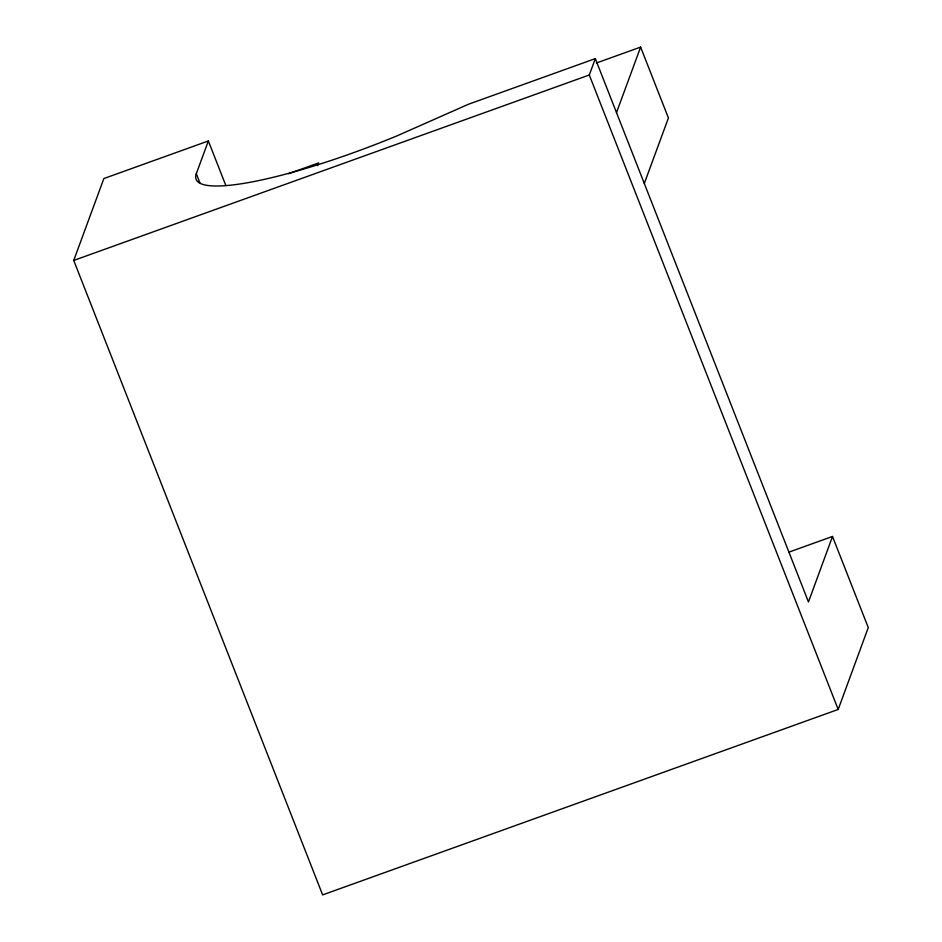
<?xml version="1.0" encoding="UTF-8"?>
<svg xmlns="http://www.w3.org/2000/svg" width="942" height="942" viewBox="0 0 942 942"><rect width="100%" height="100%" fill="white"/><g stroke="black" fill="none" stroke-linecap="round" stroke-linejoin="round"><path stroke-width="1.41" d="M788.666 552.236L832.504 536.457L868.265 627.584L838.192 709.456L322.635 894.9L73.735 260.439L103.867 178.544L208.359 140.959L225.833 185.503M200.01 183.172L196.301 173.717L208.359 140.959M317.595 165.651L318.608 162.919L288.452 173.764M838.192 709.456L589.292 74.995L595.32 58.616L468.468 104.244L397.359 135.719A184.243 33.029 -21.4 0 1 196.301 173.717M616.504 112.616L640.619 47.1L596.392 63.008M644.304 183.478L668.42 117.974L640.619 47.1M832.504 536.457L808.46 601.95L595.32 58.616M73.735 260.439L589.292 74.995"/></g></svg>
